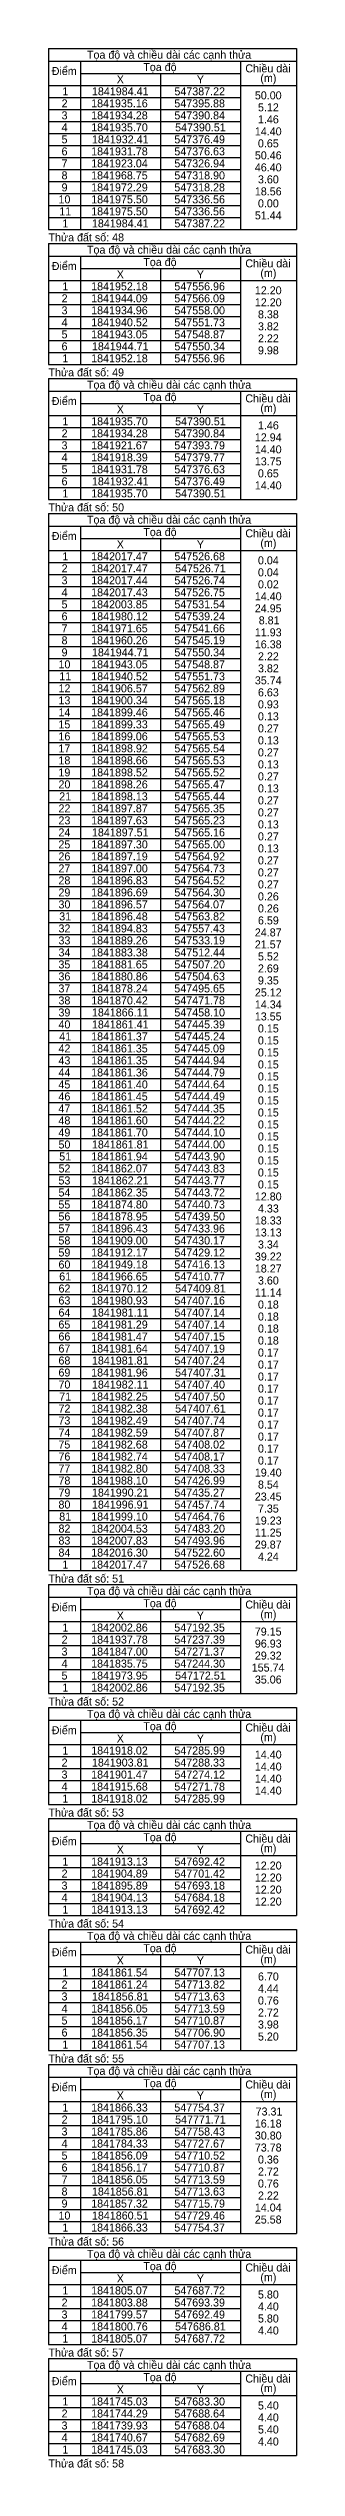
# Model space of a CAD drawing. Extents: x 542197 to 550482, y 1822129 to 1845893.
# Drawn here: x 550405 to 550482, y 1822883 to 1823639 of the extents above; entities that cross this region are included whole.
import ezdxf

# ---------------------------------------------------------------- set-up
doc = ezdxf.new("R2010")
doc.units = 0
doc.layers.add('Level 63', color=7, linetype='Continuous')

msp = doc.modelspace()

# ---------------------------------------------------------------- linework, layer by layer
at = {"layer": 'Level 63'}
for p, q in [((550404.92, 1823639.26), (550482.42, 1823639.26)), ((550404.92, 1823639.26), (550404.92, 1823582.71)), ((550404.92, 1823635.31), (550482.42, 1823635.31)), ((550414.92, 1823635.31), (550414.92, 1823582.71)), ((550464.92, 1823635.31), (550464.92, 1823582.71)), ((550482.42, 1823639.26), (550482.42, 1823582.71)), ((550404.92, 1823627.71), (550482.42, 1823627.71)), ((550414.92, 1823631.46), (550464.92, 1823631.46)), ((550439.92, 1823631.46), (550439.92, 1823582.71)), ((550404.92, 1823623.96), (550464.92, 1823623.96)), ((550404.92, 1823620.21), (550464.92, 1823620.21)), ((550404.92, 1823616.46), (550464.92, 1823616.46)), ((550404.92, 1823612.71), (550464.92, 1823612.71)), ((550404.92, 1823608.96), (550464.92, 1823608.96)), ((550404.92, 1823605.21), (550464.92, 1823605.21)), ((550404.92, 1823601.46), (550464.92, 1823601.46)), ((550404.92, 1823597.71), (550464.92, 1823597.71)), ((550404.92, 1823593.96), (550464.92, 1823593.96)), ((550404.92, 1823590.21), (550464.92, 1823590.21)), ((550404.92, 1823586.46), (550464.92, 1823586.46)), ((550404.92, 1823582.71), (550482.42, 1823582.71)), ((550404.92, 1823578.33), (550482.42, 1823578.33)), ((550404.92, 1823578.33), (550404.92, 1823540.53)), ((550404.92, 1823574.38), (550482.42, 1823574.38)), ((550414.92, 1823574.38), (550414.92, 1823540.53)), ((550464.92, 1823574.38), (550464.92, 1823540.53)), ((550482.42, 1823578.33), (550482.42, 1823540.53)), ((550404.92, 1823566.78), (550482.42, 1823566.78)), ((550414.92, 1823570.53), (550464.92, 1823570.53)), ((550439.92, 1823570.53), (550439.92, 1823540.53)), ((550404.92, 1823563.03), (550464.92, 1823563.03)), ((550404.92, 1823559.28), (550464.92, 1823559.28)), ((550404.92, 1823555.53), (550464.92, 1823555.53)), ((550404.92, 1823551.78), (550464.92, 1823551.78)), ((550404.92, 1823548.03), (550464.92, 1823548.03)), ((550404.92, 1823544.28), (550464.92, 1823544.28)), ((550404.92, 1823540.53), (550482.42, 1823540.53)), ((550404.92, 1823536.16), (550482.42, 1823536.16)), ((550404.92, 1823536.16), (550404.92, 1823498.36)), ((550404.92, 1823532.21), (550482.42, 1823532.21)), ((550414.92, 1823532.21), (550414.92, 1823498.36)), ((550464.92, 1823532.21), (550464.92, 1823498.36)), ((550482.42, 1823536.16), (550482.42, 1823498.36)), ((550404.92, 1823524.61), (550482.42, 1823524.61)), ((550414.92, 1823528.36), (550464.92, 1823528.36)), ((550439.92, 1823528.36), (550439.92, 1823498.36)), ((550404.92, 1823520.86), (550464.92, 1823520.86)), ((550404.92, 1823517.11), (550464.92, 1823517.11)), ((550404.92, 1823513.36), (550464.92, 1823513.36)), ((550404.92, 1823509.61), (550464.92, 1823509.61)), ((550404.92, 1823505.86), (550464.92, 1823505.86)), ((550404.92, 1823502.11), (550464.92, 1823502.11)), ((550404.92, 1823498.36), (550482.42, 1823498.36)), ((550404.92, 1823493.98), (550482.42, 1823493.98)), ((550404.92, 1823493.98), (550404.92, 1823163.68)), ((550482.42, 1823493.98), (550482.42, 1823163.68)), ((550404.92, 1823490.03), (550482.42, 1823490.03)), ((550414.92, 1823490.03), (550414.92, 1823163.68)), ((550414.92, 1823486.18), (550464.92, 1823486.18)), ((550439.92, 1823486.18), (550439.92, 1823163.68)), ((550464.92, 1823490.03), (550464.92, 1823163.68)), ((550404.92, 1823482.43), (550482.42, 1823482.43)), ((550404.92, 1823478.68), (550464.92, 1823478.68)), ((550404.92, 1823474.93), (550464.92, 1823474.93)), ((550404.92, 1823471.18), (550464.92, 1823471.18)), ((550404.92, 1823467.43), (550464.92, 1823467.43)), ((550404.92, 1823463.68), (550464.92, 1823463.68)), ((550404.92, 1823459.93), (550464.92, 1823459.93)), ((550404.92, 1823456.18), (550464.92, 1823456.18)), ((550404.92, 1823452.43), (550464.92, 1823452.43)), ((550404.92, 1823448.68), (550464.92, 1823448.68)), ((550404.92, 1823444.93), (550464.92, 1823444.93)), ((550404.92, 1823441.18), (550464.92, 1823441.18)), ((550404.92, 1823437.43), (550464.92, 1823437.43)), ((550404.92, 1823433.68), (550464.92, 1823433.68)), ((550404.92, 1823429.93), (550464.92, 1823429.93)), ((550404.92, 1823426.18), (550464.92, 1823426.18)), ((550404.92, 1823422.43), (550464.92, 1823422.43)), ((550404.92, 1823418.68), (550464.92, 1823418.68)), ((550404.92, 1823414.93), (550464.92, 1823414.93)), ((550404.92, 1823411.18), (550464.92, 1823411.18)), ((550404.92, 1823407.43), (550464.92, 1823407.43)), ((550404.92, 1823403.68), (550464.92, 1823403.68)), ((550404.92, 1823399.93), (550464.92, 1823399.93)), ((550404.92, 1823396.18), (550464.92, 1823396.18)), ((550404.92, 1823392.43), (550464.92, 1823392.43)), ((550404.92, 1823388.68), (550464.92, 1823388.68)), ((550404.92, 1823384.93), (550464.92, 1823384.93)), ((550404.92, 1823381.18), (550464.92, 1823381.18)), ((550404.92, 1823377.43), (550464.92, 1823377.43)), ((550404.92, 1823373.68), (550464.92, 1823373.68)), ((550404.92, 1823369.93), (550464.92, 1823369.93)), ((550404.92, 1823366.18), (550464.92, 1823366.18)), ((550404.92, 1823362.43), (550464.92, 1823362.43)), ((550404.92, 1823358.68), (550464.92, 1823358.68)), ((550404.92, 1823354.93), (550464.92, 1823354.93)), ((550404.92, 1823351.18), (550464.92, 1823351.18)), ((550404.92, 1823347.43), (550464.92, 1823347.43)), ((550404.92, 1823343.68), (550464.92, 1823343.68)), ((550404.92, 1823339.93), (550464.92, 1823339.93)), ((550404.92, 1823336.18), (550464.92, 1823336.18)), ((550404.92, 1823332.43), (550464.92, 1823332.43)), ((550404.92, 1823328.68), (550464.92, 1823328.68)), ((550404.92, 1823324.93), (550464.92, 1823324.93)), ((550404.92, 1823321.18), (550464.92, 1823321.18)), ((550404.92, 1823317.43), (550464.92, 1823317.43)), ((550404.92, 1823313.68), (550464.92, 1823313.68)), ((550404.92, 1823309.93), (550464.92, 1823309.93)), ((550404.92, 1823306.18), (550464.92, 1823306.18)), ((550404.92, 1823302.43), (550464.92, 1823302.43)), ((550404.92, 1823298.68), (550464.92, 1823298.68)), ((550404.92, 1823294.93), (550464.92, 1823294.93)), ((550404.92, 1823291.18), (550464.92, 1823291.18)), ((550404.92, 1823287.43), (550464.92, 1823287.43)), ((550404.92, 1823283.68), (550464.92, 1823283.68)), ((550404.92, 1823279.93), (550464.92, 1823279.93)), ((550404.92, 1823276.18), (550464.92, 1823276.18)), ((550404.92, 1823272.43), (550464.92, 1823272.43)), ((550404.92, 1823268.68), (550464.92, 1823268.68)), ((550404.92, 1823264.93), (550464.92, 1823264.93)), ((550404.92, 1823261.18), (550464.92, 1823261.18)), ((550404.92, 1823257.43), (550464.92, 1823257.43)), ((550404.92, 1823253.68), (550464.92, 1823253.68)), ((550404.92, 1823249.93), (550464.92, 1823249.93)), ((550404.92, 1823246.18), (550464.92, 1823246.18)), ((550404.92, 1823242.43), (550464.92, 1823242.43)), ((550404.92, 1823238.68), (550464.92, 1823238.68)), ((550404.92, 1823234.93), (550464.92, 1823234.93)), ((550404.92, 1823231.18), (550464.92, 1823231.18)), ((550404.92, 1823227.43), (550464.92, 1823227.43)), ((550404.92, 1823223.68), (550464.92, 1823223.68)), ((550404.92, 1823219.93), (550464.92, 1823219.93)), ((550404.92, 1823216.18), (550464.92, 1823216.18)), ((550404.92, 1823212.43), (550464.92, 1823212.43)), ((550404.92, 1823208.68), (550464.92, 1823208.68)), ((550404.92, 1823204.93), (550464.92, 1823204.93)), ((550404.92, 1823201.18), (550464.92, 1823201.18)), ((550404.92, 1823197.43), (550464.92, 1823197.43)), ((550404.92, 1823193.68), (550464.92, 1823193.68)), ((550404.92, 1823189.93), (550464.92, 1823189.93)), ((550404.92, 1823186.18), (550464.92, 1823186.18)), ((550404.92, 1823182.43), (550464.92, 1823182.43)), ((550404.92, 1823178.68), (550464.92, 1823178.68)), ((550404.92, 1823174.93), (550464.92, 1823174.93)), ((550404.92, 1823171.18), (550464.92, 1823171.18)), ((550404.92, 1823167.43), (550464.92, 1823167.43)), ((550404.92, 1823163.68), (550482.42, 1823163.68)), ((550404.92, 1823159.31), (550482.42, 1823159.31)), ((550404.92, 1823159.31), (550404.92, 1823125.26)), ((550482.42, 1823159.31), (550482.42, 1823125.26)), ((550404.92, 1823155.36), (550482.42, 1823155.36)), ((550414.92, 1823155.36), (550414.92, 1823125.26)), ((550414.92, 1823151.51), (550464.92, 1823151.51)), ((550439.92, 1823151.51), (550439.92, 1823125.26)), ((550464.92, 1823155.36), (550464.92, 1823125.26)), ((550404.92, 1823147.76), (550482.42, 1823147.76)), ((550404.92, 1823144.01), (550464.92, 1823144.01)), ((550404.92, 1823140.26), (550464.92, 1823140.26)), ((550404.92, 1823136.51), (550464.92, 1823136.51)), ((550404.92, 1823132.76), (550464.92, 1823132.76)), ((550404.92, 1823129.01), (550464.92, 1823129.01)), ((550404.92, 1823125.26), (550482.42, 1823125.26)), ((550404.92, 1823120.88), (550482.42, 1823120.88)), ((550404.92, 1823120.88), (550404.92, 1823090.58)), ((550482.42, 1823120.88), (550482.42, 1823090.58)), ((550404.92, 1823116.93), (550482.42, 1823116.93)), ((550414.92, 1823116.93), (550414.92, 1823090.58)), ((550414.92, 1823113.08), (550464.92, 1823113.08)), ((550439.92, 1823113.08), (550439.92, 1823090.58)), ((550464.92, 1823116.93), (550464.92, 1823090.58)), ((550404.92, 1823109.33), (550482.42, 1823109.33)), ((550404.92, 1823105.58), (550464.92, 1823105.58)), ((550404.92, 1823101.83), (550464.92, 1823101.83)), ((550404.92, 1823098.08), (550464.92, 1823098.08)), ((550404.92, 1823094.33), (550464.92, 1823094.33)), ((550404.92, 1823090.58), (550482.42, 1823090.58)), ((550404.92, 1823086.21), (550482.42, 1823086.21)), ((550404.92, 1823086.21), (550404.92, 1823055.91)), ((550482.42, 1823086.21), (550482.42, 1823055.91)), ((550404.92, 1823082.26), (550482.42, 1823082.26)), ((550414.92, 1823082.26), (550414.92, 1823055.91)), ((550414.92, 1823078.41), (550464.92, 1823078.41)), ((550439.92, 1823078.41), (550439.92, 1823055.91)), ((550464.92, 1823082.26), (550464.92, 1823055.91)), ((550404.92, 1823074.66), (550482.42, 1823074.66)), ((550404.92, 1823070.91), (550464.92, 1823070.91)), ((550404.92, 1823067.16), (550464.92, 1823067.16)), ((550404.92, 1823063.41), (550464.92, 1823063.41)), ((550404.92, 1823059.66), (550464.92, 1823059.66)), ((550404.92, 1823055.91), (550482.42, 1823055.91)), ((550404.92, 1823051.53), (550482.42, 1823051.53)), ((550404.92, 1823051.53), (550404.92, 1823013.73)), ((550404.92, 1823047.58), (550482.42, 1823047.58)), ((550414.92, 1823047.58), (550414.92, 1823013.73)), ((550464.92, 1823047.58), (550464.92, 1823013.73)), ((550482.42, 1823051.53), (550482.42, 1823013.73)), ((550404.92, 1823039.98), (550482.42, 1823039.98)), ((550414.92, 1823043.73), (550464.92, 1823043.73)), ((550439.92, 1823043.73), (550439.92, 1823013.73)), ((550404.92, 1823036.23), (550464.92, 1823036.23)), ((550404.92, 1823032.48), (550464.92, 1823032.48)), ((550404.92, 1823028.73), (550464.92, 1823028.73)), ((550404.92, 1823024.98), (550464.92, 1823024.98)), ((550404.92, 1823021.23), (550464.92, 1823021.23)), ((550404.92, 1823017.48), (550464.92, 1823017.48)), ((550404.92, 1823013.73), (550482.42, 1823013.73)), ((550404.92, 1823009.36), (550482.42, 1823009.36)), ((550404.92, 1823009.36), (550404.92, 1822956.56)), ((550482.42, 1823009.36), (550482.42, 1822956.56)), ((550404.92, 1823005.41), (550482.42, 1823005.41)), ((550414.92, 1823005.41), (550414.92, 1822956.56)), ((550414.92, 1823001.56), (550464.92, 1823001.56)), ((550439.92, 1823001.56), (550439.92, 1822956.56)), ((550464.92, 1823005.41), (550464.92, 1822956.56)), ((550404.92, 1822997.81), (550482.42, 1822997.81)), ((550404.92, 1822994.06), (550464.92, 1822994.06)), ((550404.92, 1822990.31), (550464.92, 1822990.31)), ((550404.92, 1822986.56), (550464.92, 1822986.56)), ((550404.92, 1822982.81), (550464.92, 1822982.81)), ((550404.92, 1822979.06), (550464.92, 1822979.06)), ((550404.92, 1822975.31), (550464.92, 1822975.31)), ((550404.92, 1822971.56), (550464.92, 1822971.56)), ((550404.92, 1822967.81), (550464.92, 1822967.81)), ((550404.92, 1822964.06), (550464.92, 1822964.06)), ((550404.92, 1822960.31), (550464.92, 1822960.31)), ((550404.92, 1822956.56), (550482.42, 1822956.56)), ((550404.92, 1822952.18), (550482.42, 1822952.18)), ((550404.92, 1822952.18), (550404.92, 1822921.88)), ((550404.92, 1822948.23), (550482.42, 1822948.23)), ((550414.92, 1822948.23), (550414.92, 1822921.88)), ((550464.92, 1822948.23), (550464.92, 1822921.88)), ((550482.42, 1822952.18), (550482.42, 1822921.88)), ((550404.92, 1822940.63), (550482.42, 1822940.63)), ((550414.92, 1822944.38), (550464.92, 1822944.38)), ((550439.92, 1822944.38), (550439.92, 1822921.88)), ((550404.92, 1822936.88), (550464.92, 1822936.88)), ((550404.92, 1822933.13), (550464.92, 1822933.13)), ((550404.92, 1822929.38), (550464.92, 1822929.38)), ((550404.92, 1822925.63), (550464.92, 1822925.63)), ((550404.92, 1822921.88), (550482.42, 1822921.88)), ((550404.92, 1822917.51), (550482.42, 1822917.51)), ((550404.92, 1822917.51), (550404.92, 1822887.21)), ((550482.42, 1822917.51), (550482.42, 1822887.21)), ((550404.92, 1822913.56), (550482.42, 1822913.56)), ((550414.92, 1822913.56), (550414.92, 1822887.21)), ((550414.92, 1822909.71), (550464.92, 1822909.71)), ((550439.92, 1822909.71), (550439.92, 1822887.21)), ((550464.92, 1822913.56), (550464.92, 1822887.21)), ((550404.92, 1822905.96), (550482.42, 1822905.96)), ((550404.92, 1822902.21), (550464.92, 1822902.21)), ((550404.92, 1822898.46), (550464.92, 1822898.46)), ((550404.92, 1822894.71), (550464.92, 1822894.71)), ((550404.92, 1822890.96), (550464.92, 1822890.96)), ((550404.92, 1822887.21), (550482.42, 1822887.21))]:
    msp.add_line(p, q, dxfattribs=at)

# ---------------------------------------------------------------- texts
for s, p in [('Tọa độ và chiều dài các cạnh thửa', (550416.95, 1823636.03)), ('Tọa độ', (550434.54, 1823632.18)), ('Chiều dài', (550466.41, 1823631.76)), ('Điểm', (550405.95, 1823630.93)), ('1', (550409.27, 1823624.58)), ('1841984.41', (550418.51, 1823624.58)), ('X', (550426.26, 1823628.33)), ('547387.22', (550444.26, 1823624.58)), ('Y', (550451.26, 1823628.33)), ('(m)', (550471.11, 1823628.75)), ('3', (550409.02, 1823617.08)), ('2', (550409.04, 1823620.83)), ('1841934.28', (550418.27, 1823617.08)), ('1841935.16', (550418.27, 1823620.83)), ('547395.88', (550444.24, 1823620.83)), ('547390.84', (550444.25, 1823617.08)), ('50.00', (550469.38, 1823623.33)), ('5.12', (550470.36, 1823619.58)), ('4', (550409.03, 1823613.33)), ('5', (550409.01, 1823609.58)), ('1841935.70', (550418.28, 1823613.33)), ('1841932.41', (550418.51, 1823609.58)), ('547376.49', (550444.24, 1823609.58)), ('547390.51', (550444.48, 1823613.33)), ('14.40', (550469.38, 1823612.08)), ('1.46', (550470.35, 1823615.83)), ('6', (550409.02, 1823605.83)), ('7', (550409.02, 1823602.08)), ('1841931.78', (550418.27, 1823605.83)), ('1841923.04', (550418.28, 1823602.08)), ('547376.63', (550444.24, 1823605.83)), ('547326.94', (550444.25, 1823602.08)), ('50.46', (550469.38, 1823604.58)), ('0.65', (550470.34, 1823608.33)), ('8', (550409.02, 1823598.33)), ('9', (550409.02, 1823594.58)), ('1841968.75', (550418.26, 1823598.33)), ('1841972.29', (550418.27, 1823594.58)), ('547318.28', (550444.24, 1823594.58)), ('547318.90', (550444.25, 1823598.33)), ('46.40', (550469.38, 1823600.83)), ('3.60', (550470.35, 1823597.08)), ('10', (550408.06, 1823590.83)), ('11', (550408.29, 1823587.08)), ('1841975.50', (550418.28, 1823590.83)), ('1841975.50', (550418.28, 1823587.08)), ('547336.56', (550444.24, 1823590.83)), ('547336.56', (550444.24, 1823587.08)), ('18.56', (550469.38, 1823593.33)), ('0.00', (550470.35, 1823589.58)), ('Thửa đất số: 48', (550404.92, 1823578.96)), ('1', (550409.27, 1823583.33)), ('1841984.41', (550418.51, 1823583.33)), ('547387.22', (550444.26, 1823583.33)), ('51.44', (550469.38, 1823585.83)), ('Tọa độ và chiều dài các cạnh thửa', (550416.95, 1823575.11)), ('Điểm', (550405.95, 1823570.01)), ('X', (550426.26, 1823567.41)), ('Tọa độ', (550434.54, 1823571.26)), ('Y', (550451.26, 1823567.41)), ('Chiều dài', (550466.41, 1823570.84)), ('(m)', (550471.11, 1823567.82)), ('2', (550409.04, 1823559.91)), ('1', (550409.27, 1823563.66)), ('1841952.18', (550418.27, 1823563.66)), ('1841944.09', (550418.27, 1823559.91)), ('547566.09', (550444.24, 1823559.91)), ('547556.96', (550444.24, 1823563.66)), ('12.20', (550469.38, 1823562.41)), ('12.20', (550469.38, 1823558.66)), ('4', (550409.03, 1823552.41)), ('3', (550409.02, 1823556.16)), ('1841934.96', (550418.27, 1823556.16)), ('1841940.52', (550418.29, 1823552.41)), ('547558.00', (550444.25, 1823556.16)), ('547551.73', (550444.24, 1823552.41)), ('8.38', (550470.35, 1823554.91)), ('3.82', (550470.36, 1823551.16)), ('5', (550409.01, 1823548.66)), ('6', (550409.02, 1823544.91)), ('1841943.05', (550418.26, 1823548.66)), ('1841944.71', (550418.51, 1823544.91)), ('547548.87', (550444.24, 1823548.66)), ('547550.34', (550444.25, 1823544.91)), ('9.98', (550470.35, 1823543.66)), ('2.22', (550470.36, 1823547.41)), ('Thửa đất số: 49', (550404.92, 1823536.78)), ('1', (550409.27, 1823541.16)), ('1841952.18', (550418.27, 1823541.16)), ('547556.96', (550444.24, 1823541.16)), ('Điểm', (550405.95, 1823527.83)), ('Tọa độ và chiều dài các cạnh thửa', (550416.95, 1823532.93)), ('Tọa độ', (550434.54, 1823529.08)), ('Chiều dài', (550466.41, 1823528.66)), ('1', (550409.27, 1823521.48)), ('1841935.70', (550418.28, 1823521.48)), ('X', (550426.26, 1823525.23)), ('547390.51', (550444.48, 1823521.48)), ('Y', (550451.26, 1823525.23)), ('1.46', (550470.35, 1823520.23)), ('(m)', (550471.11, 1823525.65)), ('3', (550409.02, 1823513.98)), ('2', (550409.04, 1823517.73)), ('1841934.28', (550418.27, 1823517.73)), ('1841921.67', (550418.27, 1823513.98)), ('547393.79', (550444.24, 1823513.98)), ('547390.84', (550444.25, 1823517.73)), ('12.94', (550469.38, 1823516.48)), ('14.40', (550469.38, 1823512.73)), ('4', (550409.03, 1823510.23)), ('5', (550409.01, 1823506.48)), ('1841918.39', (550418.27, 1823510.23)), ('1841931.78', (550418.27, 1823506.48)), ('547379.77', (550444.24, 1823510.23)), ('547376.63', (550444.24, 1823506.48)), ('13.75', (550469.37, 1823508.98)), ('0.65', (550470.34, 1823505.23)), ('6', (550409.02, 1823502.73)), ('1', (550409.27, 1823498.98)), ('1841935.70', (550418.28, 1823498.98)), ('1841932.41', (550418.51, 1823502.73)), ('547376.49', (550444.24, 1823502.73)), ('547390.51', (550444.48, 1823498.98)), ('14.40', (550469.38, 1823501.48)), ('Thửa đất số: 50', (550404.92, 1823494.61)), ('Tọa độ và chiều dài các cạnh thửa', (550416.95, 1823490.76)), ('Điểm', (550405.95, 1823485.66)), ('X', (550426.26, 1823483.06)), ('Tọa độ', (550434.54, 1823486.91)), ('Y', (550451.26, 1823483.06)), ('Chiều dài', (550466.41, 1823486.49)), ('(m)', (550471.11, 1823483.47)), ('2', (550409.04, 1823475.56)), ('1', (550409.27, 1823479.31)), ('1842017.47', (550418.27, 1823479.31)), ('1842017.47', (550418.27, 1823475.56)), ('547526.68', (550444.24, 1823479.31)), ('547526.71', (550444.48, 1823475.56)), ('0.04', (550470.35, 1823478.06)), ('0.04', (550470.35, 1823474.31)), ('4', (550409.03, 1823468.06)), ('3', (550409.02, 1823471.81)), ('1842017.44', (550418.28, 1823471.81)), ('1842017.43', (550418.27, 1823468.06)), ('547526.75', (550444.23, 1823468.06)), ('547526.74', (550444.25, 1823471.81)), ('14.40', (550469.38, 1823466.81)), ('0.02', (550470.36, 1823470.56)), ('5', (550409.01, 1823464.31)), ('6', (550409.02, 1823460.56)), ('1842003.85', (550418.26, 1823464.31)), ('1841980.12', (550418.29, 1823460.56)), ('547531.54', (550444.25, 1823464.31)), ('547539.24', (550444.25, 1823460.56)), ('24.95', (550469.37, 1823463.06)), ('8.81', (550470.59, 1823459.31)), ('8', (550409.02, 1823453.06)), ('7', (550409.02, 1823456.81)), ('1841971.65', (550418.26, 1823456.81)), ('1841960.26', (550418.27, 1823453.06)), ('547545.19', (550444.24, 1823453.06)), ('547541.66', (550444.24, 1823456.81)), ('11.93', (550469.38, 1823455.56)), ('16.38', (550469.37, 1823451.81)), ('10', (550408.06, 1823445.56)), ('9', (550409.02, 1823449.31)), ('1841943.05', (550418.26, 1823445.56)), ('1841944.71', (550418.51, 1823449.31)), ('547550.34', (550444.25, 1823449.31)), ('547548.87', (550444.24, 1823445.56)), ('3.82', (550470.36, 1823444.31)), ('2.22', (550470.36, 1823448.06)), ('12', (550408.07, 1823438.06)), ('11', (550408.29, 1823441.81)), ('1841906.57', (550418.27, 1823438.06)), ('1841940.52', (550418.29, 1823441.81)), ('547562.89', (550444.24, 1823438.06)), ('547551.73', (550444.24, 1823441.81)), ('35.74', (550469.38, 1823440.56)), ('6.63', (550470.35, 1823436.81)), ('13', (550408.05, 1823434.31)), ('14', (550408.06, 1823430.56)), ('1841900.34', (550418.28, 1823434.31)), ('1841899.46', (550418.27, 1823430.56)), ('547565.18', (550444.24, 1823434.31)), ('547565.46', (550444.24, 1823430.56)), ('0.93', (550470.35, 1823433.06)), ('0.13', (550470.35, 1823429.31)), ('15', (550408.04, 1823426.81)), ('16', (550408.05, 1823423.06)), ('1841899.33', (550418.27, 1823426.81)), ('1841899.06', (550418.27, 1823423.06)), ('547565.49', (550444.24, 1823426.81)), ('547565.53', (550444.24, 1823423.06)), ('0.27', (550470.35, 1823425.56)), ('0.13', (550470.35, 1823421.81)), ('17', (550408.05, 1823419.31)), ('18', (550408.05, 1823415.56)), ('1841898.66', (550418.27, 1823415.56)), ('1841898.92', (550418.29, 1823419.31)), ('547565.54', (550444.25, 1823419.31)), ('547565.53', (550444.24, 1823415.56)), ('0.27', (550470.35, 1823418.06)), ('0.13', (550470.35, 1823414.31)), ('20', (550408.06, 1823408.06)), ('19', (550408.05, 1823411.81)), ('1841898.26', (550418.27, 1823408.06)), ('1841898.52', (550418.29, 1823411.81)), ('547565.47', (550444.24, 1823408.06)), ('547565.52', (550444.26, 1823411.81)), ('0.27', (550470.35, 1823410.56)), ('0.13', (550470.35, 1823406.81)), ('22', (550408.07, 1823400.56)), ('21', (550408.29, 1823404.31)), ('1841898.13', (550418.27, 1823404.31)), ('1841897.87', (550418.27, 1823400.56)), ('547565.35', (550444.23, 1823400.56)), ('547565.44', (550444.25, 1823404.31)), ('0.27', (550470.35, 1823403.06)), ('0.27', (550470.35, 1823399.31)), ('23', (550408.05, 1823396.81)), ('24', (550408.06, 1823393.06)), ('1841897.63', (550418.27, 1823396.81)), ('1841897.51', (550418.51, 1823393.06)), ('547565.23', (550444.24, 1823396.81)), ('547565.16', (550444.24, 1823393.06)), ('0.13', (550470.35, 1823395.56)), ('0.27', (550470.35, 1823391.81)), ('25', (550408.04, 1823389.31)), ('26', (550408.05, 1823385.56)), ('1841897.19', (550418.27, 1823385.56)), ('1841897.30', (550418.28, 1823389.31)), ('547565.00', (550444.25, 1823389.31)), ('547564.92', (550444.26, 1823385.56)), ('0.13', (550470.35, 1823388.06)), ('0.27', (550470.35, 1823384.31)), ('27', (550408.05, 1823381.81)), ('28', (550408.05, 1823378.06)), ('1841897.00', (550418.28, 1823381.81)), ('1841896.83', (550418.27, 1823378.06)), ('547564.73', (550444.24, 1823381.81)), ('547564.52', (550444.26, 1823378.06)), ('0.27', (550470.35, 1823380.56)), ('0.27', (550470.35, 1823376.81)), ('30', (550408.06, 1823370.56)), ('29', (550408.05, 1823374.31)), ('1841896.69', (550418.27, 1823374.31)), ('1841896.57', (550418.27, 1823370.56)), ('547564.30', (550444.25, 1823374.31)), ('547564.07', (550444.24, 1823370.56)), ('0.26', (550470.35, 1823373.06)), ('0.26', (550470.35, 1823369.31)), ('32', (550408.07, 1823363.06)), ('31', (550408.29, 1823366.81)), ('1841896.48', (550418.27, 1823366.81)), ('1841894.83', (550418.27, 1823363.06)), ('547557.43', (550444.24, 1823363.06)), ('547563.82', (550444.26, 1823366.81)), ('24.87', (550469.38, 1823361.81)), ('6.59', (550470.35, 1823365.56)), ('33', (550408.05, 1823359.31)), ('34', (550408.06, 1823355.56)), ('1841883.38', (550418.27, 1823355.56)), ('1841889.26', (550418.27, 1823359.31)), ('547533.19', (550444.24, 1823359.31)), ('547512.44', (550444.25, 1823355.56)), ('21.57', (550469.38, 1823358.06)), ('5.52', (550470.36, 1823354.31)), ('35', (550408.04, 1823351.81)), ('36', (550408.05, 1823348.06)), ('1841881.65', (550418.26, 1823351.81)), ('1841880.86', (550418.27, 1823348.06)), ('547507.20', (550444.25, 1823351.81)), ('547504.63', (550444.24, 1823348.06)), ('9.35', (550470.34, 1823346.81)), ('2.69', (550470.35, 1823350.56)), ('37', (550408.05, 1823344.31)), ('38', (550408.05, 1823340.56)), ('1841878.24', (550418.28, 1823344.31)), ('1841870.42', (550418.29, 1823340.56)), ('547495.65', (550444.23, 1823344.31)), ('547471.78', (550444.24, 1823340.56)), ('25.12', (550469.39, 1823343.06)), ('14.34', (550469.38, 1823339.31)), ('40', (550408.06, 1823333.06)), ('39', (550408.05, 1823336.81)), ('1841866.11', (550418.51, 1823336.81)), ('1841861.41', (550418.51, 1823333.06)), ('547445.39', (550444.24, 1823333.06)), ('547458.10', (550444.25, 1823336.81)), ('13.55', (550469.37, 1823335.56)), ('0.15', (550470.34, 1823331.81)), ('42', (550408.07, 1823325.56)), ('41', (550408.29, 1823329.31)), ('1841861.35', (550418.26, 1823325.56)), ('1841861.37', (550418.27, 1823329.31)), ('547445.09', (550444.24, 1823325.56)), ('547445.24', (550444.25, 1823329.31)), ('0.15', (550470.34, 1823328.06)), ('0.15', (550470.34, 1823324.31)), ('43', (550408.05, 1823321.81)), ('44', (550408.06, 1823318.06)), ('1841861.35', (550418.26, 1823321.81)), ('1841861.36', (550418.27, 1823318.06)), ('547444.79', (550444.24, 1823318.06)), ('547444.94', (550444.25, 1823321.81)), ('0.15', (550470.34, 1823320.56)), ('0.15', (550470.34, 1823316.81)), ('45', (550408.04, 1823314.31)), ('46', (550408.05, 1823310.56)), ('1841861.45', (550418.26, 1823310.56)), ('1841861.40', (550418.28, 1823314.31)), ('547444.49', (550444.24, 1823310.56)), ('547444.64', (550444.25, 1823314.31)), ('0.15', (550470.34, 1823313.06)), ('0.15', (550470.34, 1823309.31)), ('47', (550408.05, 1823306.81)), ('48', (550408.05, 1823303.06)), ('1841861.60', (550418.28, 1823303.06)), ('1841861.52', (550418.29, 1823306.81)), ('547444.35', (550444.23, 1823306.81)), ('547444.22', (550444.26, 1823303.06)), ('0.15', (550470.34, 1823305.56)), ('0.15', (550470.34, 1823301.81)), ('49', (550408.05, 1823299.31)), ('50', (550408.06, 1823295.56)), ('1841861.70', (550418.28, 1823299.31)), ('1841861.81', (550418.51, 1823295.56)), ('547444.10', (550444.25, 1823299.31)), ('547444.00', (550444.25, 1823295.56)), ('0.15', (550470.34, 1823298.06)), ('0.15', (550470.34, 1823294.31)), ('53', (550408.05, 1823284.31)), ('52', (550408.07, 1823288.06)), ('51', (550408.29, 1823291.81)), ('1841861.94', (550418.28, 1823291.81)), ('1841862.07', (550418.27, 1823288.06)), ('1841862.21', (550418.51, 1823284.31)), ('547443.90', (550444.25, 1823291.81)), ('547443.83', (550444.24, 1823288.06)), ('547443.77', (550444.24, 1823284.31)), ('0.15', (550470.34, 1823290.56)), ('0.15', (550470.34, 1823286.81)), ('55', (550408.04, 1823276.81)), ('54', (550408.06, 1823280.56)), ('1841862.35', (550418.26, 1823280.56)), ('1841874.80', (550418.28, 1823276.81)), ('547440.73', (550444.24, 1823276.81)), ('547443.72', (550444.26, 1823280.56)), ('12.80', (550469.38, 1823279.31)), ('0.15', (550470.34, 1823283.06)), ('56', (550408.05, 1823273.06)), ('57', (550408.05, 1823269.31)), ('1841878.95', (550418.26, 1823273.06)), ('1841896.43', (550418.27, 1823269.31)), ('547439.50', (550444.25, 1823273.06)), ('547433.96', (550444.24, 1823269.31)), ('18.33', (550469.38, 1823271.81)), ('4.33', (550470.35, 1823275.56)), ('58', (550408.05, 1823265.56)), ('59', (550408.05, 1823261.81)), ('1841909.00', (550418.28, 1823265.56)), ('1841912.17', (550418.27, 1823261.81)), ('547430.17', (550444.24, 1823265.56)), ('547429.12', (550444.26, 1823261.81)), ('13.13', (550469.38, 1823268.06)), ('3.34', (550470.35, 1823264.31)), ('60', (550408.06, 1823258.06)), ('61', (550408.29, 1823254.31)), ('1841949.18', (550418.27, 1823258.06)), ('1841966.65', (550418.26, 1823254.31)), ('547416.13', (550444.24, 1823258.06)), ('547410.77', (550444.24, 1823254.31)), ('39.22', (550469.39, 1823260.56)), ('18.27', (550469.38, 1823256.81)), ('63', (550408.05, 1823246.81)), ('62', (550408.07, 1823250.56)), ('1841980.93', (550418.27, 1823246.81)), ('1841970.12', (550418.29, 1823250.56)), ('547407.16', (550444.24, 1823246.81)), ('547409.81', (550444.48, 1823250.56)), ('11.14', (550469.38, 1823249.31)), ('3.60', (550470.35, 1823253.06)), ('65', (550408.04, 1823239.31)), ('64', (550408.06, 1823243.06)), ('1841981.29', (550418.27, 1823239.31)), ('1841981.11', (550418.51, 1823243.06)), ('547407.14', (550444.25, 1823243.06)), ('547407.14', (550444.25, 1823239.31)), ('0.18', (550470.35, 1823245.56)), ('0.18', (550470.35, 1823241.81)), ('66', (550408.05, 1823235.56)), ('67', (550408.05, 1823231.81)), ('1841981.47', (550418.27, 1823235.56)), ('1841981.64', (550418.28, 1823231.81)), ('547407.15', (550444.23, 1823235.56)), ('547407.19', (550444.24, 1823231.81)), ('0.18', (550470.35, 1823238.06)), ('0.18', (550470.35, 1823234.31)), ('68', (550408.05, 1823228.06)), ('69', (550408.05, 1823224.31)), ('1841981.96', (550418.27, 1823224.31)), ('1841981.81', (550418.51, 1823228.06)), ('547407.24', (550444.25, 1823228.06)), ('547407.31', (550444.48, 1823224.31)), ('0.17', (550470.35, 1823230.56)), ('0.17', (550470.35, 1823226.81)), ('70', (550408.06, 1823220.56)), ('71', (550408.29, 1823216.81)), ('1841982.25', (550418.26, 1823216.81)), ('1841982.11', (550418.51, 1823220.56)), ('547407.40', (550444.25, 1823220.56)), ('547407.50', (550444.25, 1823216.81)), ('0.17', (550470.35, 1823223.06)), ('0.17', (550470.35, 1823219.31)), ('73', (550408.05, 1823209.31)), ('72', (550408.07, 1823213.06)), ('1841982.38', (550418.27, 1823213.06)), ('1841982.49', (550418.27, 1823209.31)), ('547407.74', (550444.25, 1823209.31)), ('547407.61', (550444.48, 1823213.06)), ('0.17', (550470.35, 1823215.56)), ('0.17', (550470.35, 1823211.81)), ('75', (550408.04, 1823201.81)), ('74', (550408.06, 1823205.56)), ('1841982.59', (550418.27, 1823205.56)), ('1841982.68', (550418.27, 1823201.81)), ('547407.87', (550444.24, 1823205.56)), ('547408.02', (550444.26, 1823201.81)), ('0.17', (550470.35, 1823208.06)), ('0.17', (550470.35, 1823204.31)), ('76', (550408.05, 1823198.06)), ('77', (550408.05, 1823194.31)), ('1841982.74', (550418.28, 1823198.06)), ('1841982.80', (550418.28, 1823194.31)), ('547408.17', (550444.24, 1823198.06)), ('547408.33', (550444.24, 1823194.31)), ('0.17', (550470.35, 1823200.56)), ('0.17', (550470.35, 1823196.81)), ('78', (550408.05, 1823190.56)), ('79', (550408.05, 1823186.81)), ('1841988.10', (550418.28, 1823190.56)), ('1841990.21', (550418.51, 1823186.81)), ('547426.99', (550444.24, 1823190.56)), ('547435.27', (550444.24, 1823186.81)), ('19.40', (550469.38, 1823193.06)), ('8.54', (550470.35, 1823189.31)), ('80', (550408.06, 1823183.06)), ('81', (550408.29, 1823179.31)), ('1841999.10', (550418.28, 1823179.31)), ('1841996.91', (550418.51, 1823183.06)), ('547457.74', (550444.25, 1823183.06)), ('547464.76', (550444.24, 1823179.31)), ('23.45', (550469.37, 1823185.56)), ('7.35', (550470.34, 1823181.81)), ('83', (550408.05, 1823171.81)), ('82', (550408.07, 1823175.56)), ('1842004.53', (550418.27, 1823175.56)), ('1842007.83', (550418.27, 1823171.81)), ('547483.20', (550444.25, 1823175.56)), ('547493.96', (550444.24, 1823171.81)), ('11.25', (550469.37, 1823174.31)), ('19.23', (550469.38, 1823178.06)), ('84', (550408.06, 1823168.06)), ('1', (550409.27, 1823164.31)), ('1842016.30', (550418.28, 1823168.06)), ('1842017.47', (550418.27, 1823164.31)), ('547526.68', (550444.24, 1823164.31)), ('547522.60', (550444.25, 1823168.06)), ('29.87', (550469.38, 1823170.56)), ('4.24', (550470.35, 1823166.81)), ('Thửa đất số: 51', (550404.92, 1823159.93)), ('Tọa độ và chiều dài các cạnh thửa', (550416.95, 1823156.08)), ('Điểm', (550405.95, 1823150.98)), ('X', (550426.26, 1823148.38)), ('Tọa độ', (550434.54, 1823152.23)), ('Y', (550451.26, 1823148.38)), ('Chiều dài', (550466.41, 1823151.81)), ('(m)', (550471.11, 1823148.8)), ('2', (550409.04, 1823140.88)), ('1', (550409.27, 1823144.63)), ('1841937.78', (550418.27, 1823140.88)), ('1842002.86', (550418.27, 1823144.63)), ('547192.35', (550444.23, 1823144.63)), ('547237.39', (550444.24, 1823140.88)), ('79.15', (550469.37, 1823143.38)), ('4', (550409.03, 1823133.38)), ('3', (550409.02, 1823137.13)), ('1841835.75', (550418.26, 1823133.38)), ('1841847.00', (550418.28, 1823137.13)), ('547271.37', (550444.24, 1823137.13)), ('547244.30', (550444.25, 1823133.38)), ('96.93', (550469.38, 1823139.63)), ('29.32', (550469.39, 1823135.88)), ('5', (550409.01, 1823129.63)), ('1', (550409.27, 1823125.88)), ('1841973.95', (550418.26, 1823129.63)), ('1842002.86', (550418.27, 1823125.88)), ('547192.35', (550444.23, 1823125.88)), ('547172.51', (550444.48, 1823129.63)), ('155.74', (550468.41, 1823132.13)), ('35.06', (550469.38, 1823128.38)), ('Thửa đất số: 52', (550404.92, 1823121.51)), ('Điểm', (550405.95, 1823112.56)), ('Tọa độ và chiều dài các cạnh thửa', (550416.95, 1823117.66)), ('Tọa độ', (550434.54, 1823113.81)), ('Chiều dài', (550466.41, 1823113.39)), ('(m)', (550471.11, 1823110.37)), ('1', (550409.27, 1823106.21)), ('1841918.02', (550418.29, 1823106.21)), ('X', (550426.26, 1823109.96)), ('547285.99', (550444.24, 1823106.21)), ('Y', (550451.26, 1823109.96)), ('14.40', (550469.38, 1823104.96)), ('3', (550409.02, 1823098.71)), ('2', (550409.04, 1823102.46)), ('1841901.47', (550418.27, 1823098.71)), ('1841903.81', (550418.51, 1823102.46)), ('547288.33', (550444.24, 1823102.46)), ('547274.12', (550444.26, 1823098.71)), ('14.40', (550469.38, 1823101.21)), ('14.40', (550469.38, 1823097.46)), ('4', (550409.03, 1823094.96)), ('1', (550409.27, 1823091.21)), ('1841915.68', (550418.27, 1823094.96)), ('1841918.02', (550418.29, 1823091.21)), ('547271.78', (550444.24, 1823094.96)), ('547285.99', (550444.24, 1823091.21)), ('14.40', (550469.38, 1823093.71)), ('Thửa đất số: 53', (550404.92, 1823086.83)), ('Tọa độ và chiều dài các cạnh thửa', (550416.95, 1823082.98)), ('Điểm', (550405.95, 1823077.88)), ('X', (550426.26, 1823075.28)), ('Tọa độ', (550434.54, 1823079.13)), ('Y', (550451.26, 1823075.28)), ('Chiều dài', (550466.41, 1823078.71)), ('(m)', (550471.11, 1823075.7)), ('2', (550409.04, 1823067.78)), ('1', (550409.27, 1823071.53)), ('1841904.89', (550418.27, 1823067.78)), ('1841913.13', (550418.27, 1823071.53)), ('547692.42', (550444.26, 1823071.53)), ('547701.42', (550444.26, 1823067.78)), ('12.20', (550469.38, 1823070.28)), ('12.20', (550469.38, 1823066.53)), ('4', (550409.03, 1823060.28)), ('3', (550409.02, 1823064.03)), ('1841895.89', (550418.27, 1823064.03)), ('1841904.13', (550418.27, 1823060.28)), ('547693.18', (550444.24, 1823064.03)), ('547684.18', (550444.24, 1823060.28)), ('12.20', (550469.38, 1823062.78)), ('12.20', (550469.38, 1823059.03)), ('Thửa đất số: 54', (550404.92, 1823052.16)), ('1', (550409.27, 1823056.53)), ('1841913.13', (550418.27, 1823056.53)), ('547692.42', (550444.26, 1823056.53)), ('Điểm', (550405.95, 1823043.21)), ('Tọa độ và chiều dài các cạnh thửa', (550416.95, 1823048.31)), ('Tọa độ', (550434.54, 1823044.46)), ('Chiều dài', (550466.41, 1823044.04)), ('1', (550409.27, 1823036.86)), ('1841861.54', (550418.28, 1823036.86)), ('X', (550426.26, 1823040.61)), ('547707.13', (550444.24, 1823036.86)), ('Y', (550451.26, 1823040.61)), ('6.70', (550470.35, 1823035.61)), ('(m)', (550471.11, 1823041.02)), ('3', (550409.02, 1823029.36)), ('2', (550409.04, 1823033.11)), ('1841861.24', (550418.28, 1823033.11)), ('1841856.81', (550418.51, 1823029.36)), ('547713.63', (550444.24, 1823029.36)), ('547713.82', (550444.26, 1823033.11)), ('4.44', (550470.35, 1823031.86)), ('0.76', (550470.35, 1823028.11)), ('4', (550409.03, 1823025.61)), ('5', (550409.01, 1823021.86)), ('1841856.05', (550418.26, 1823025.61)), ('1841856.17', (550418.27, 1823021.86)), ('547713.59', (550444.24, 1823025.61)), ('547710.87', (550444.24, 1823021.86)), ('3.98', (550470.35, 1823020.61)), ('2.72', (550470.36, 1823024.36)), ('6', (550409.02, 1823018.11)), ('1', (550409.27, 1823014.36)), ('1841856.35', (550418.26, 1823018.11)), ('1841861.54', (550418.28, 1823014.36)), ('547706.90', (550444.25, 1823018.11)), ('547707.13', (550444.24, 1823014.36)), ('5.20', (550470.35, 1823016.86)), ('Thửa đất số: 55', (550404.92, 1823009.98)), ('Tọa độ và chiều dài các cạnh thửa', (550416.95, 1823006.13)), ('Điểm', (550405.95, 1823001.03)), ('X', (550426.26, 1822998.43)), ('Tọa độ', (550434.54, 1823002.28)), ('Y', (550451.26, 1822998.43)), ('Chiều dài', (550466.41, 1823001.86)), ('(m)', (550471.11, 1822998.85)), ('2', (550409.04, 1822990.93)), ('1', (550409.27, 1822994.68)), ('1841866.33', (550418.27, 1822994.68)), ('1841795.10', (550418.28, 1822990.93)), ('547754.37', (550444.24, 1822994.68)), ('547771.71', (550444.48, 1822990.93)), ('16.18', (550469.37, 1822989.68)), ('73.31', (550469.62, 1822993.43)), ('4', (550409.03, 1822983.43)), ('3', (550409.02, 1822987.18)), ('1841785.86', (550418.27, 1822987.18)), ('1841784.33', (550418.27, 1822983.43)), ('547758.43', (550444.24, 1822987.18)), ('547727.67', (550444.24, 1822983.43)), ('30.80', (550469.38, 1822985.93)), ('73.78', (550469.37, 1822982.18)), ('5', (550409.01, 1822979.68)), ('6', (550409.02, 1822975.93)), ('1841856.09', (550418.27, 1822979.68)), ('1841856.17', (550418.27, 1822975.93)), ('547710.87', (550444.24, 1822975.93)), ('547710.52', (550444.26, 1822979.68)), ('0.36', (550470.35, 1822978.43)), ('2.72', (550470.36, 1822974.68)), ('8', (550409.02, 1822968.43)), ('7', (550409.02, 1822972.18)), ('1841856.05', (550418.26, 1822972.18)), ('1841856.81', (550418.51, 1822968.43)), ('547713.59', (550444.24, 1822972.18)), ('547713.63', (550444.24, 1822968.43)), ('0.76', (550470.35, 1822970.93)), ('2.22', (550470.36, 1822967.18)), ('10', (550408.06, 1822960.93)), ('9', (550409.02, 1822964.68)), ('1841857.32', (550418.29, 1822964.68)), ('1841860.51', (550418.51, 1822960.93)), ('547715.79', (550444.24, 1822964.68)), ('547729.46', (550444.24, 1822960.93)), ('25.58', (550469.37, 1822959.68)), ('14.04', (550469.38, 1822963.43)), ('Thửa đất số: 56', (550404.92, 1822952.81)), ('1', (550409.27, 1822957.18)), ('1841866.33', (550418.27, 1822957.18)), ('547754.37', (550444.24, 1822957.18)), ('Điểm', (550405.95, 1822943.86)), ('Tọa độ và chiều dài các cạnh thửa', (550416.95, 1822948.96)), ('Tọa độ', (550434.54, 1822945.11)), ('Chiều dài', (550466.41, 1822944.69)), ('1', (550409.27, 1822937.51)), ('1841805.07', (550418.27, 1822937.51)), ('X', (550426.26, 1822941.26)), ('547687.72', (550444.26, 1822937.51)), ('Y', (550451.26, 1822941.26)), ('(m)', (550471.11, 1822941.67)), ('3', (550409.02, 1822930.01)), ('2', (550409.04, 1822933.76)), ('1841803.88', (550418.27, 1822933.76)), ('1841799.57', (550418.27, 1822930.01)), ('547693.39', (550444.24, 1822933.76)), ('547692.49', (550444.24, 1822930.01)), ('4.40', (550470.35, 1822932.51)), ('5.80', (550470.35, 1822936.26)), ('4', (550409.03, 1822926.26)), ('1', (550409.27, 1822922.51)), ('1841800.76', (550418.27, 1822926.26)), ('1841805.07', (550418.27, 1822922.51)), ('547687.72', (550444.26, 1822922.51)), ('547686.81', (550444.48, 1822926.26)), ('4.40', (550470.35, 1822925.01)), ('5.80', (550470.35, 1822928.76)), ('Thửa đất số: 57', (550404.92, 1822918.13)), ('Tọa độ và chiều dài các cạnh thửa', (550416.95, 1822914.28)), ('Điểm', (550405.95, 1822909.18)), ('X', (550426.26, 1822906.58)), ('Tọa độ', (550434.54, 1822910.43)), ('Y', (550451.26, 1822906.58)), ('Chiều dài', (550466.41, 1822910.01)), ('(m)', (550471.11, 1822907)), ('2', (550409.04, 1822899.08)), ('1', (550409.27, 1822902.83)), ('1841744.29', (550418.27, 1822899.08)), ('1841745.03', (550418.27, 1822902.83)), ('547683.30', (550444.25, 1822902.83)), ('547688.64', (550444.25, 1822899.08)), ('5.40', (550470.35, 1822901.58)), ('4', (550409.03, 1822891.58)), ('3', (550409.02, 1822895.33)), ('1841739.93', (550418.27, 1822895.33)), ('1841740.67', (550418.27, 1822891.58)), ('547682.69', (550444.24, 1822891.58)), ('547688.04', (550444.25, 1822895.33)), ('4.40', (550470.35, 1822897.83)), ('5.40', (550470.35, 1822894.08)), ('Thửa đất số: 58', (550404.92, 1822883.46)), ('1', (550409.27, 1822887.83)), ('1841745.03', (550418.27, 1822887.83)), ('547683.30', (550444.25, 1822887.83)), ('4.40', (550470.35, 1822890.33))]:
    msp.add_text(s, height=2.5, dxfattribs=at).set_placement(p)

doc.saveas('drawing.dxf')
